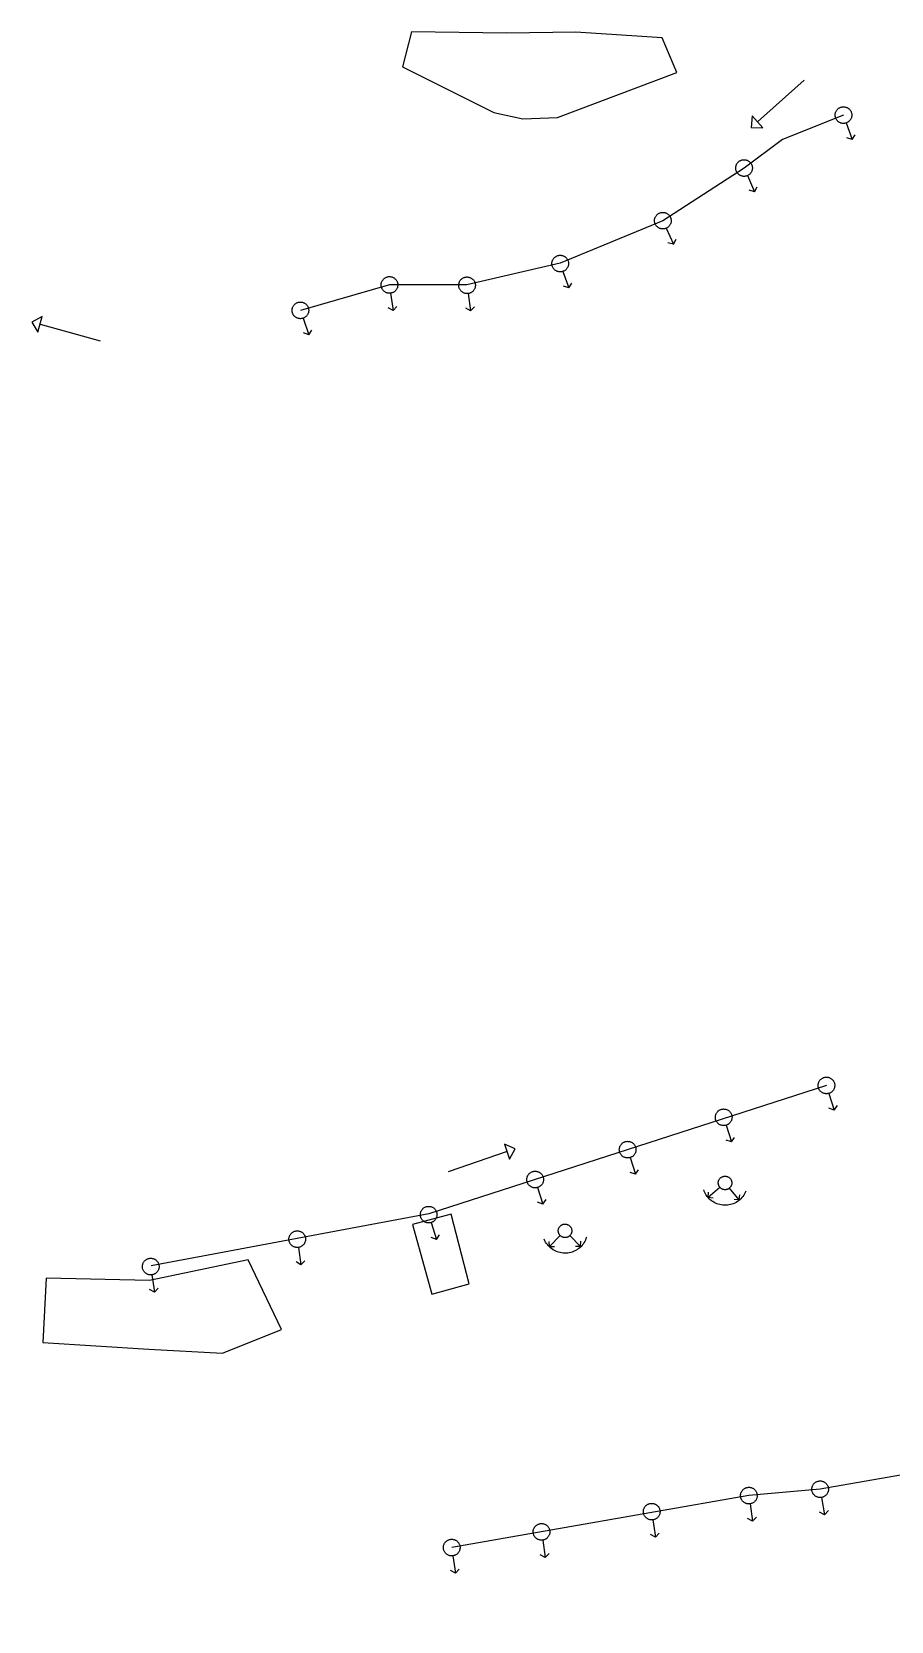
# Model space of a CAD drawing. Header units: inches. Extents: x 21905 to 29562, y 37649 to 43473.
# Drawn here: x 27203 to 27524, y 42020 to 42615 of the extents above; entities that cross this region are included whole.
import ezdxf

# ---------------------------------------------------------------- set-up
doc = ezdxf.new("R2010")
doc.units = ezdxf.units.IN
doc.header["$MEASUREMENT"] = 0

msp = doc.modelspace()

# ---------------------------------------------------------------- linework, layer by layer
for points in [[(27341.4, 42602.33), (27375.57, 42585.2), (27386.35, 42582.8), (27399.35, 42583.27), (27443.96, 42600.19), (27438.48, 42613.13), (27406.2, 42615.29), (27380.23, 42614.87), (27344.78, 42615.39), (27341.4, 42602.33)], [(27341.4, 42602.33), (27375.57, 42585.2), (27386.35, 42582.8), (27399.35, 42583.27), (27443.96, 42600.19), (27438.48, 42613.13), (27406.2, 42615.29), (27380.23, 42614.87), (27344.78, 42615.39), (27341.4, 42602.33)], [(27474.25, 42581.71), (27491.7, 42597.24)], [(27506.37, 42584.18), (27483.58, 42575.01), (27469.17, 42564.37), (27438.78, 42544.66), (27400.32, 42528.74), (27365.5, 42520.61), (27336.51, 42520.59), (27303.17, 42511.07)], [(27476.24, 42579.48), (27472.26, 42583.95), (27471.88, 42579.6), (27476.24, 42579.48)], [(27509.46, 42583.78), (27509.42, 42583.57), (27509.37, 42583.36), (27509.31, 42583.15), (27509.23, 42582.95), (27509.13, 42582.75), (27509.03, 42582.56), (27508.91, 42582.38), (27508.78, 42582.21), (27508.63, 42582.04), (27508.48, 42581.89), (27508.31, 42581.75), (27508.14, 42581.62), (27507.95, 42581.5), (27507.76, 42581.4), (27507.56, 42581.31), (27507.36, 42581.23), (27507.15, 42581.17), (27506.94, 42581.12), (27506.73, 42581.09), (27506.51, 42581.07), (27506.29, 42581.07), (27506.07, 42581.08), (27505.86, 42581.11), (27505.64, 42581.15), (27505.44, 42581.21), (27505.23, 42581.28), (27505.03, 42581.37), (27504.84, 42581.47), (27504.65, 42581.58), (27504.47, 42581.71), (27504.31, 42581.85), (27504.15, 42582), (27504, 42582.16), (27503.87, 42582.33), (27503.74, 42582.5), (27503.63, 42582.69), (27503.53, 42582.89), (27503.45, 42583.09), (27503.38, 42583.29), (27503.33, 42583.5), (27503.29, 42583.72), (27503.26, 42583.93), (27503.25, 42584.15), (27503.26, 42584.37), (27503.28, 42584.59), (27503.31, 42584.8), (27503.36, 42585.01), (27503.43, 42585.22), (27503.51, 42585.42), (27503.6, 42585.62), (27503.71, 42585.81), (27503.83, 42585.99), (27503.96, 42586.16), (27504.1, 42586.33), (27504.26, 42586.48), (27504.42, 42586.62), (27504.6, 42586.75), (27504.78, 42586.87), (27504.97, 42586.97), (27505.17, 42587.06), (27505.37, 42587.14), (27505.58, 42587.2), (27505.79, 42587.25), (27506.01, 42587.28), (27506.23, 42587.3), (27506.44, 42587.3), (27506.66, 42587.29), (27506.88, 42587.26), (27507.09, 42587.22), (27507.3, 42587.16), (27507.5, 42587.09), (27507.7, 42587), (27507.9, 42586.9), (27508.08, 42586.79), (27508.26, 42586.66), (27508.43, 42586.52), (27508.59, 42586.37), (27508.73, 42586.21), (27508.87, 42586.04), (27508.99, 42585.86), (27509.1, 42585.68), (27509.2, 42585.48), (27509.28, 42585.28), (27509.35, 42585.08), (27509.41, 42584.86), (27509.45, 42584.65), (27509.47, 42584.43), (27509.48, 42584.22), (27509.48, 42584), (27509.46, 42583.78)], [(27507.42, 42581.25), (27509.64, 42575.07)], [(27509.64, 42575.07), (27510.76, 42576.86)], [(27509.64, 42575.07), (27507.64, 42575.73)], [(27472.28, 42564.2), (27472.26, 42563.98), (27472.23, 42563.77), (27472.18, 42563.56), (27472.12, 42563.35), (27472.04, 42563.15), (27471.95, 42562.95), (27471.84, 42562.76), (27471.72, 42562.58), (27471.59, 42562.4), (27471.45, 42562.24), (27471.29, 42562.09), (27471.13, 42561.94), (27470.95, 42561.81), (27470.77, 42561.69), (27470.58, 42561.59), (27470.38, 42561.5), (27470.18, 42561.42), (27469.97, 42561.36), (27469.76, 42561.31), (27469.55, 42561.27), (27469.33, 42561.26), (27469.11, 42561.25), (27468.89, 42561.26), (27468.68, 42561.29), (27468.47, 42561.33), (27468.26, 42561.39), (27468.05, 42561.46), (27467.85, 42561.55), (27467.66, 42561.65), (27467.47, 42561.76), (27467.29, 42561.88), (27467.12, 42562.02), (27466.96, 42562.17), (27466.82, 42562.33), (27466.68, 42562.5), (27466.55, 42562.68), (27466.44, 42562.86), (27466.34, 42563.06), (27466.26, 42563.26), (27466.19, 42563.46), (27466.13, 42563.67), (27466.09, 42563.89), (27466.07, 42564.1), (27466.06, 42564.32), (27466.06, 42564.54), (27466.08, 42564.75), (27466.11, 42564.97), (27466.16, 42565.18), (27466.23, 42565.39), (27466.31, 42565.59), (27466.4, 42565.79), (27466.5, 42565.98), (27466.62, 42566.16), (27466.75, 42566.33), (27466.9, 42566.5), (27467.05, 42566.65), (27467.21, 42566.79), (27467.39, 42566.92), (27467.57, 42567.04), (27467.76, 42567.15), (27467.96, 42567.24), (27468.16, 42567.32), (27468.37, 42567.38), (27468.58, 42567.43), (27468.8, 42567.46), (27469.01, 42567.48), (27469.23, 42567.48), (27469.45, 42567.47), (27469.66, 42567.45), (27469.88, 42567.4), (27470.09, 42567.35), (27470.29, 42567.28), (27470.49, 42567.19), (27470.69, 42567.09), (27470.87, 42566.98), (27471.05, 42566.85), (27471.22, 42566.72), (27471.38, 42566.57), (27471.53, 42566.41), (27471.66, 42566.24), (27471.79, 42566.06), (27471.9, 42565.87), (27472, 42565.68), (27472.08, 42565.48), (27472.15, 42565.27), (27472.21, 42565.06), (27472.25, 42564.85), (27472.28, 42564.63), (27472.29, 42564.42), (27472.28, 42564.2)], [(27470.44, 42561.52), (27473.12, 42555.52)], [(27473.12, 42555.52), (27471.08, 42556.03)], [(27473.12, 42555.52), (27474.1, 42557.39)], [(27441.89, 42544.49), (27441.87, 42544.27), (27441.84, 42544.06), (27441.79, 42543.84), (27441.72, 42543.64), (27441.64, 42543.43), (27441.55, 42543.24), (27441.45, 42543.05), (27441.33, 42542.86), (27441.2, 42542.69), (27441.05, 42542.53), (27440.9, 42542.37), (27440.73, 42542.23), (27440.56, 42542.1), (27440.38, 42541.98), (27440.19, 42541.88), (27439.99, 42541.79), (27439.79, 42541.71), (27439.58, 42541.64), (27439.37, 42541.6), (27439.15, 42541.56), (27438.94, 42541.54), (27438.72, 42541.54), (27438.5, 42541.55), (27438.28, 42541.58), (27438.07, 42541.62), (27437.86, 42541.68), (27437.66, 42541.75), (27437.46, 42541.83), (27437.26, 42541.93), (27437.08, 42542.05), (27436.9, 42542.17), (27436.73, 42542.31), (27436.57, 42542.46), (27436.42, 42542.62), (27436.29, 42542.79), (27436.16, 42542.96), (27436.05, 42543.15), (27435.95, 42543.34), (27435.87, 42543.54), (27435.8, 42543.75), (27435.74, 42543.96), (27435.7, 42544.17), (27435.67, 42544.39), (27435.66, 42544.61), (27435.67, 42544.82), (27435.69, 42545.04), (27435.72, 42545.26), (27435.77, 42545.47), (27435.83, 42545.68), (27435.91, 42545.88), (27436, 42546.08), (27436.11, 42546.27), (27436.23, 42546.45), (27436.36, 42546.62), (27436.5, 42546.79), (27436.66, 42546.94), (27436.82, 42547.08), (27436.99, 42547.21), (27437.18, 42547.33), (27437.37, 42547.44), (27437.57, 42547.53), (27437.77, 42547.6), (27437.98, 42547.67), (27438.19, 42547.72), (27438.4, 42547.75), (27438.62, 42547.77), (27438.84, 42547.77), (27439.06, 42547.76), (27439.27, 42547.73), (27439.48, 42547.69), (27439.69, 42547.63), (27439.9, 42547.56), (27440.1, 42547.48), (27440.29, 42547.38), (27440.48, 42547.27), (27440.66, 42547.14), (27440.83, 42547), (27440.99, 42546.86), (27441.13, 42546.7), (27441.27, 42546.53), (27441.39, 42546.35), (27441.51, 42546.16), (27441.6, 42545.97), (27441.69, 42545.77), (27441.76, 42545.56), (27441.82, 42545.35), (27441.86, 42545.14), (27441.88, 42544.92), (27441.89, 42544.7), (27441.89, 42544.49)], [(27440.04, 42541.81), (27442.73, 42535.81)], [(27442.73, 42535.81), (27440.68, 42536.32)], [(27442.73, 42535.81), (27443.71, 42537.68)], [(27403.47, 42528.17), (27403.43, 42527.95), (27403.38, 42527.74), (27403.31, 42527.54), (27403.23, 42527.33), (27403.13, 42527.14), (27403.02, 42526.95), (27402.9, 42526.77), (27402.77, 42526.6), (27402.62, 42526.43), (27402.47, 42526.28), (27402.3, 42526.14), (27402.13, 42526.02), (27401.94, 42525.9), (27401.75, 42525.8), (27401.55, 42525.71), (27401.35, 42525.63), (27401.14, 42525.57), (27400.92, 42525.53), (27400.71, 42525.5), (27400.49, 42525.48), (27400.27, 42525.48), (27400.06, 42525.5), (27399.84, 42525.53), (27399.63, 42525.57), (27399.42, 42525.63), (27399.22, 42525.7), (27399.02, 42525.79), (27398.82, 42525.89), (27398.64, 42526.01), (27398.46, 42526.14), (27398.3, 42526.28), (27398.14, 42526.43), (27397.99, 42526.59), (27397.86, 42526.76), (27397.74, 42526.94), (27397.63, 42527.13), (27397.53, 42527.32), (27397.45, 42527.53), (27397.38, 42527.73), (27397.33, 42527.94), (27397.29, 42528.16), (27397.27, 42528.37), (27397.26, 42528.59), (27397.27, 42528.81), (27397.29, 42529.02), (27397.33, 42529.24), (27397.38, 42529.45), (27397.45, 42529.66), (27397.53, 42529.86), (27397.62, 42530.05), (27397.73, 42530.24), (27397.85, 42530.42), (27397.99, 42530.6), (27398.13, 42530.76), (27398.29, 42530.91), (27398.46, 42531.05), (27398.63, 42531.18), (27398.82, 42531.29), (27399.01, 42531.39), (27399.21, 42531.48), (27399.41, 42531.56), (27399.62, 42531.62), (27399.83, 42531.66), (27400.05, 42531.69), (27400.26, 42531.71), (27400.48, 42531.71), (27400.7, 42531.7), (27400.91, 42531.67), (27401.13, 42531.62), (27401.34, 42531.56), (27401.54, 42531.49), (27401.74, 42531.4), (27401.93, 42531.3), (27402.12, 42531.18), (27402.29, 42531.06), (27402.46, 42530.92), (27402.62, 42530.76), (27402.76, 42530.6), (27402.9, 42530.43), (27403.02, 42530.25), (27403.13, 42530.06), (27403.22, 42529.87), (27403.31, 42529.67), (27403.37, 42529.46), (27403.43, 42529.25), (27403.46, 42529.03), (27403.49, 42528.82), (27403.49, 42528.6), (27403.49, 42528.38), (27403.47, 42528.17)], [(27339.45, 42519.57), (27339.37, 42519.36), (27339.28, 42519.17), (27339.17, 42518.98), (27339.05, 42518.8), (27338.92, 42518.62), (27338.78, 42518.46), (27338.62, 42518.31), (27338.46, 42518.16), (27338.28, 42518.03), (27338.1, 42517.91), (27337.91, 42517.81), (27337.71, 42517.72), (27337.51, 42517.64), (27337.3, 42517.58), (27337.09, 42517.53), (27336.87, 42517.5), (27336.66, 42517.48), (27336.44, 42517.48), (27336.22, 42517.49), (27336.01, 42517.52), (27335.79, 42517.56), (27335.58, 42517.62), (27335.38, 42517.69), (27335.18, 42517.77), (27334.98, 42517.87), (27334.8, 42517.98), (27334.62, 42518.11), (27334.45, 42518.25), (27334.29, 42518.4), (27334.15, 42518.56), (27334.01, 42518.73), (27333.89, 42518.9), (27333.77, 42519.09), (27333.68, 42519.29), (27333.59, 42519.49), (27333.52, 42519.69), (27333.47, 42519.9), (27333.43, 42520.12), (27333.4, 42520.33), (27333.39, 42520.55), (27333.39, 42520.77), (27333.41, 42520.98), (27333.45, 42521.2), (27333.5, 42521.41), (27333.56, 42521.62), (27333.64, 42521.82), (27333.73, 42522.02), (27333.84, 42522.21), (27333.96, 42522.39), (27334.09, 42522.56), (27334.23, 42522.73), (27334.39, 42522.88), (27334.55, 42523.02), (27334.73, 42523.15), (27334.91, 42523.27), (27335.1, 42523.37), (27335.3, 42523.47), (27335.5, 42523.54), (27335.71, 42523.61), (27335.92, 42523.65), (27336.14, 42523.69), (27336.35, 42523.71), (27336.57, 42523.71), (27336.79, 42523.7), (27337, 42523.67), (27337.22, 42523.63), (27337.43, 42523.57), (27337.63, 42523.5), (27337.83, 42523.41), (27338.03, 42523.31), (27338.21, 42523.2), (27338.39, 42523.07), (27338.56, 42522.94), (27338.72, 42522.79), (27338.87, 42522.63), (27339, 42522.46), (27339.13, 42522.28), (27339.24, 42522.09), (27339.33, 42521.9), (27339.42, 42521.7), (27339.49, 42521.49), (27339.54, 42521.28), (27339.59, 42521.07), (27339.61, 42520.85), (27339.62, 42520.64), (27339.62, 42520.42), (27339.6, 42520.2), (27339.56, 42519.99), (27339.51, 42519.77), (27339.45, 42519.57)], [(27368.47, 42519.43), (27368.39, 42519.23), (27368.3, 42519.03), (27368.19, 42518.84), (27368.07, 42518.66), (27367.94, 42518.49), (27367.8, 42518.32), (27367.64, 42518.17), (27367.48, 42518.03), (27367.31, 42517.9), (27367.12, 42517.78), (27366.93, 42517.67), (27366.74, 42517.58), (27366.53, 42517.51), (27366.32, 42517.44), (27366.11, 42517.39), (27365.9, 42517.36), (27365.68, 42517.34), (27365.46, 42517.34), (27365.25, 42517.35), (27365.03, 42517.38), (27364.82, 42517.42), (27364.61, 42517.48), (27364.4, 42517.55), (27364.2, 42517.64), (27364.01, 42517.73), (27363.82, 42517.85), (27363.64, 42517.97), (27363.47, 42518.11), (27363.32, 42518.26), (27363.17, 42518.42), (27363.03, 42518.59), (27362.91, 42518.77), (27362.8, 42518.95), (27362.7, 42519.15), (27362.61, 42519.35), (27362.54, 42519.55), (27362.49, 42519.76), (27362.45, 42519.98), (27362.42, 42520.19), (27362.41, 42520.41), (27362.42, 42520.63), (27362.44, 42520.85), (27362.47, 42521.06), (27362.52, 42521.27), (27362.58, 42521.48), (27362.66, 42521.68), (27362.76, 42521.88), (27362.86, 42522.07), (27362.98, 42522.25), (27363.11, 42522.43), (27363.26, 42522.59), (27363.41, 42522.74), (27363.57, 42522.88), (27363.75, 42523.01), (27363.93, 42523.13), (27364.12, 42523.24), (27364.32, 42523.33), (27364.52, 42523.41), (27364.73, 42523.47), (27364.94, 42523.52), (27365.16, 42523.55), (27365.37, 42523.57), (27365.59, 42523.57), (27365.81, 42523.56), (27366.03, 42523.53), (27366.24, 42523.49), (27366.45, 42523.43), (27366.65, 42523.36), (27366.85, 42523.28), (27367.05, 42523.18), (27367.23, 42523.06), (27367.41, 42522.94), (27367.58, 42522.8), (27367.74, 42522.65), (27367.89, 42522.49), (27368.02, 42522.32), (27368.15, 42522.14), (27368.26, 42521.96), (27368.36, 42521.76), (27368.44, 42521.56), (27368.51, 42521.36), (27368.57, 42521.15), (27368.61, 42520.93), (27368.63, 42520.72), (27368.64, 42520.5), (27368.64, 42520.28), (27368.62, 42520.07), (27368.58, 42519.85), (27368.53, 42519.64), (27368.47, 42519.43)], [(27401.4, 42525.65), (27403.57, 42519.45)], [(27336.93, 42517.5), (27337.85, 42511)], [(27365.95, 42517.37), (27366.87, 42510.86)], [(27403.57, 42519.45), (27401.58, 42520.13)], [(27403.57, 42519.45), (27404.71, 42521.23)], [(27306.26, 42510.62), (27306.22, 42510.41), (27306.16, 42510.2), (27306.1, 42509.99), (27306.01, 42509.79), (27305.92, 42509.59), (27305.81, 42509.4), (27305.68, 42509.23), (27305.55, 42509.05), (27305.4, 42508.89), (27305.25, 42508.74), (27305.08, 42508.6), (27304.9, 42508.48), (27304.72, 42508.36), (27304.52, 42508.26), (27304.32, 42508.18), (27304.12, 42508.1), (27303.91, 42508.04), (27303.7, 42508), (27303.48, 42507.97), (27303.26, 42507.96), (27303.05, 42507.96), (27302.83, 42507.97), (27302.61, 42508.01), (27302.4, 42508.05), (27302.19, 42508.11), (27301.99, 42508.19), (27301.79, 42508.28), (27301.6, 42508.38), (27301.42, 42508.5), (27301.24, 42508.63), (27301.07, 42508.77), (27300.92, 42508.92), (27300.77, 42509.08), (27300.64, 42509.25), (27300.52, 42509.44), (27300.41, 42509.62), (27300.32, 42509.82), (27300.24, 42510.02), (27300.17, 42510.23), (27300.12, 42510.44), (27300.08, 42510.66), (27300.06, 42510.87), (27300.06, 42511.09), (27300.07, 42511.31), (27300.09, 42511.52), (27300.13, 42511.74), (27300.18, 42511.95), (27300.25, 42512.15), (27300.33, 42512.36), (27300.43, 42512.55), (27300.54, 42512.74), (27300.66, 42512.92), (27300.8, 42513.09), (27300.94, 42513.25), (27301.1, 42513.4), (27301.27, 42513.54), (27301.45, 42513.67), (27301.63, 42513.78), (27301.82, 42513.88), (27302.02, 42513.97), (27302.23, 42514.04), (27302.44, 42514.1), (27302.65, 42514.14), (27302.87, 42514.17), (27303.08, 42514.19), (27303.3, 42514.19), (27303.52, 42514.17), (27303.73, 42514.14), (27303.94, 42514.09), (27304.15, 42514.03), (27304.36, 42513.95), (27304.56, 42513.86), (27304.75, 42513.76), (27304.93, 42513.65), (27305.11, 42513.52), (27305.27, 42513.38), (27305.43, 42513.22), (27305.57, 42513.06), (27305.71, 42512.89), (27305.83, 42512.71), (27305.93, 42512.52), (27306.03, 42512.32), (27306.11, 42512.12), (27306.17, 42511.91), (27306.23, 42511.7), (27306.26, 42511.49), (27306.28, 42511.27), (27306.29, 42511.05), (27306.28, 42510.84), (27306.26, 42510.62)], [(27337.85, 42511), (27336.02, 42512.06)], [(27337.85, 42511), (27339.31, 42512.52)], [(27366.87, 42510.86), (27365.05, 42511.92)], [(27366.87, 42510.86), (27368.33, 42512.38)], [(27204.96, 42502.95), (27206.52, 42508.73), (27202.68, 42506.67), (27204.96, 42502.95)], [(27205.74, 42505.84), (27228.28, 42499.72)], [(27304.17, 42508.12), (27306.3, 42501.9)], [(27306.3, 42501.9), (27304.31, 42502.6)], [(27306.3, 42501.9), (27307.45, 42503.67)], [(27500, 42220.82), (27351.22, 42172.72), (27247.28, 42153.26)], [(27503.07, 42220.3), (27503.03, 42220.08), (27502.97, 42219.87), (27502.89, 42219.67), (27502.81, 42219.47), (27502.71, 42219.28), (27502.59, 42219.09), (27502.46, 42218.92), (27502.33, 42218.75), (27502.18, 42218.59), (27502.01, 42218.45), (27501.84, 42218.31), (27501.66, 42218.19), (27501.48, 42218.08), (27501.28, 42217.98), (27501.08, 42217.9), (27500.87, 42217.83), (27500.66, 42217.78), (27500.45, 42217.74), (27500.23, 42217.72), (27500.01, 42217.71), (27499.8, 42217.71), (27499.58, 42217.74), (27499.37, 42217.77), (27499.15, 42217.82), (27498.95, 42217.89), (27498.75, 42217.97), (27498.55, 42218.07), (27498.36, 42218.17), (27498.18, 42218.29), (27498.01, 42218.43), (27497.85, 42218.57), (27497.69, 42218.73), (27497.55, 42218.89), (27497.42, 42219.07), (27497.31, 42219.25), (27497.21, 42219.45), (27497.12, 42219.64), (27497.04, 42219.85), (27496.98, 42220.06), (27496.93, 42220.27), (27496.9, 42220.48), (27496.89, 42220.7), (27496.88, 42220.92), (27496.9, 42221.14), (27496.93, 42221.35), (27496.97, 42221.56), (27497.03, 42221.77), (27497.11, 42221.98), (27497.19, 42222.18), (27497.29, 42222.37), (27497.41, 42222.56), (27497.54, 42222.73), (27497.67, 42222.9), (27497.82, 42223.06), (27497.99, 42223.2), (27498.16, 42223.34), (27498.34, 42223.46), (27498.52, 42223.57), (27498.72, 42223.67), (27498.92, 42223.75), (27499.13, 42223.82), (27499.34, 42223.87), (27499.55, 42223.91), (27499.77, 42223.93), (27499.99, 42223.94), (27500.2, 42223.93), (27500.42, 42223.91), (27500.63, 42223.88), (27500.85, 42223.82), (27501.05, 42223.76), (27501.25, 42223.68), (27501.45, 42223.58), (27501.64, 42223.47), (27501.82, 42223.35), (27501.99, 42223.22), (27502.15, 42223.08), (27502.31, 42222.92), (27502.45, 42222.75), (27502.58, 42222.58), (27502.69, 42222.39), (27502.79, 42222.2), (27502.88, 42222), (27502.96, 42221.8), (27503.02, 42221.59), (27503.07, 42221.38), (27503.1, 42221.16), (27503.11, 42220.95), (27503.12, 42220.73), (27503.1, 42220.51), (27503.07, 42220.3)], [(27500.93, 42217.85), (27502.9, 42211.58)], [(27502.9, 42211.58), (27504.09, 42213.32)], [(27464.62, 42208.36), (27464.58, 42208.14), (27464.52, 42207.93), (27464.44, 42207.73), (27464.36, 42207.53), (27464.26, 42207.34), (27464.14, 42207.15), (27464.01, 42206.97), (27463.88, 42206.81), (27463.72, 42206.65), (27463.56, 42206.5), (27463.39, 42206.37), (27463.21, 42206.25), (27463.03, 42206.14), (27462.83, 42206.04), (27462.63, 42205.96), (27462.42, 42205.89), (27462.21, 42205.84), (27462, 42205.8), (27461.78, 42205.77), (27461.56, 42205.77), (27461.35, 42205.77), (27461.13, 42205.79), (27460.92, 42205.83), (27460.7, 42205.88), (27460.5, 42205.95), (27460.29, 42206.03), (27460.1, 42206.12), (27459.91, 42206.23), (27459.73, 42206.35), (27459.56, 42206.49), (27459.39, 42206.63), (27459.24, 42206.79), (27459.1, 42206.95), (27458.97, 42207.13), (27458.86, 42207.31), (27458.75, 42207.5), (27458.67, 42207.7), (27458.59, 42207.91), (27458.53, 42208.11), (27458.48, 42208.33), (27458.45, 42208.54), (27458.44, 42208.76), (27458.43, 42208.98), (27458.45, 42209.19), (27458.48, 42209.41), (27458.52, 42209.62), (27458.58, 42209.83), (27458.65, 42210.04), (27458.74, 42210.24), (27458.84, 42210.43), (27458.96, 42210.61), (27459.08, 42210.79), (27459.22, 42210.96), (27459.37, 42211.11), (27459.54, 42211.26), (27459.71, 42211.4), (27459.89, 42211.52), (27460.07, 42211.63), (27460.27, 42211.72), (27460.47, 42211.81), (27460.68, 42211.87), (27460.89, 42211.93), (27461.1, 42211.97), (27461.32, 42211.99), (27461.54, 42212), (27461.75, 42211.99), (27461.97, 42211.97), (27462.18, 42211.93), (27462.39, 42211.88), (27462.6, 42211.82), (27462.8, 42211.74), (27463, 42211.64), (27463.19, 42211.53), (27463.37, 42211.41), (27463.54, 42211.28), (27463.7, 42211.13), (27463.86, 42210.98), (27464, 42210.81), (27464.13, 42210.64), (27464.24, 42210.45), (27464.34, 42210.26), (27464.43, 42210.06), (27464.51, 42209.86), (27464.57, 42209.65), (27464.62, 42209.44), (27464.65, 42209.22), (27464.66, 42209.01), (27464.66, 42208.79), (27464.65, 42208.57), (27464.62, 42208.36)], [(27502.9, 42211.58), (27500.93, 42212.33)], [(27462.48, 42205.91), (27464.45, 42199.64)], [(27464.45, 42199.64), (27465.64, 42201.38)], [(27380.49, 42196.05), (27358.4, 42188.44)], [(27379.51, 42198.88), (27381.46, 42193.22), (27383.49, 42197.09), (27379.51, 42198.88)], [(27428.68, 42196.24), (27428.64, 42196.03), (27428.58, 42195.82), (27428.51, 42195.62), (27428.42, 42195.42), (27428.32, 42195.22), (27428.2, 42195.04), (27428.08, 42194.86), (27427.94, 42194.7), (27427.79, 42194.54), (27427.63, 42194.39), (27427.46, 42194.26), (27427.28, 42194.13), (27427.09, 42194.03), (27426.89, 42193.93), (27426.69, 42193.85), (27426.48, 42193.78), (27426.27, 42193.72), (27426.06, 42193.69), (27425.84, 42193.66), (27425.63, 42193.65), (27425.41, 42193.66), (27425.19, 42193.68), (27424.98, 42193.72), (27424.77, 42193.77), (27424.56, 42193.84), (27424.36, 42193.92), (27424.16, 42194.01), (27423.97, 42194.12), (27423.79, 42194.24), (27423.62, 42194.37), (27423.46, 42194.52), (27423.31, 42194.67), (27423.16, 42194.84), (27423.04, 42195.02), (27422.92, 42195.2), (27422.82, 42195.39), (27422.73, 42195.59), (27422.65, 42195.79), (27422.59, 42196), (27422.55, 42196.21), (27422.51, 42196.43), (27422.5, 42196.65), (27422.5, 42196.86), (27422.51, 42197.08), (27422.54, 42197.3), (27422.58, 42197.51), (27422.64, 42197.72), (27422.72, 42197.92), (27422.8, 42198.12), (27422.91, 42198.32), (27423.02, 42198.5), (27423.15, 42198.68), (27423.29, 42198.84), (27423.44, 42199), (27423.6, 42199.15), (27423.77, 42199.28), (27423.95, 42199.41), (27424.14, 42199.52), (27424.33, 42199.61), (27424.53, 42199.69), (27424.74, 42199.76), (27424.95, 42199.82), (27425.16, 42199.85), (27425.38, 42199.88), (27425.6, 42199.89), (27425.82, 42199.88), (27426.03, 42199.86), (27426.25, 42199.82), (27426.46, 42199.77), (27426.66, 42199.7), (27426.87, 42199.62), (27427.06, 42199.53), (27427.25, 42199.42), (27427.43, 42199.3), (27427.6, 42199.17), (27427.77, 42199.02), (27427.92, 42198.87), (27428.06, 42198.7), (27428.19, 42198.52), (27428.3, 42198.34), (27428.41, 42198.15), (27428.5, 42197.95), (27428.57, 42197.75), (27428.63, 42197.54), (27428.68, 42197.33), (27428.71, 42197.11), (27428.73, 42196.89), (27428.73, 42196.68), (27428.71, 42196.46), (27428.68, 42196.24)], [(27464.45, 42199.64), (27462.48, 42200.38)], [(27426.54, 42193.79), (27428.51, 42187.53)], [(27428.51, 42187.53), (27429.7, 42189.27)], [(27394.08, 42185.05), (27394.04, 42184.84), (27393.98, 42184.63), (27393.9, 42184.43), (27393.82, 42184.23), (27393.72, 42184.03), (27393.6, 42183.85), (27393.47, 42183.67), (27393.33, 42183.51), (27393.18, 42183.35), (27393.02, 42183.2), (27392.85, 42183.07), (27392.67, 42182.95), (27392.48, 42182.84), (27392.29, 42182.74), (27392.09, 42182.66), (27391.88, 42182.59), (27391.67, 42182.54), (27391.46, 42182.5), (27391.24, 42182.47), (27391.02, 42182.46), (27390.81, 42182.47), (27390.59, 42182.49), (27390.37, 42182.53), (27390.16, 42182.58), (27389.96, 42182.65), (27389.75, 42182.73), (27389.56, 42182.82), (27389.37, 42182.93), (27389.19, 42183.05), (27389.02, 42183.18), (27388.85, 42183.33), (27388.7, 42183.48), (27388.56, 42183.65), (27388.43, 42183.83), (27388.32, 42184.01), (27388.21, 42184.2), (27388.12, 42184.4), (27388.05, 42184.6), (27387.99, 42184.81), (27387.94, 42185.03), (27387.91, 42185.24), (27387.89, 42185.46), (27387.89, 42185.68), (27387.91, 42185.89), (27387.94, 42186.11), (27387.98, 42186.32), (27388.04, 42186.53), (27388.11, 42186.74), (27388.2, 42186.93), (27388.3, 42187.13), (27388.42, 42187.31), (27388.54, 42187.49), (27388.68, 42187.66), (27388.83, 42187.81), (27388.99, 42187.96), (27389.17, 42188.09), (27389.35, 42188.22), (27389.53, 42188.33), (27389.73, 42188.42), (27389.93, 42188.5), (27390.14, 42188.57), (27390.35, 42188.63), (27390.56, 42188.67), (27390.78, 42188.69), (27390.99, 42188.7), (27391.21, 42188.69), (27391.43, 42188.67), (27391.64, 42188.63), (27391.85, 42188.58), (27392.06, 42188.51), (27392.26, 42188.43), (27392.46, 42188.34), (27392.65, 42188.23), (27392.83, 42188.11), (27393, 42187.98), (27393.16, 42187.83), (27393.32, 42187.68), (27393.46, 42187.51), (27393.58, 42187.34), (27393.7, 42187.15), (27393.8, 42186.96), (27393.89, 42186.76), (27393.97, 42186.56), (27394.03, 42186.35), (27394.08, 42186.14), (27394.11, 42185.92), (27394.12, 42185.7), (27394.12, 42185.49), (27394.11, 42185.27), (27394.08, 42185.05)], [(27428.51, 42187.53), (27426.54, 42188.27)], [(27463.99, 42185.94), (27464.1, 42185.81), (27464.2, 42185.66), (27464.29, 42185.51), (27464.36, 42185.35), (27464.43, 42185.18), (27464.49, 42185.02), (27464.53, 42184.84), (27464.56, 42184.67), (27464.58, 42184.49), (27464.59, 42184.32), (27464.58, 42184.14), (27464.57, 42183.96), (27464.54, 42183.79), (27464.5, 42183.62), (27464.44, 42183.45), (27464.38, 42183.29), (27464.3, 42183.13), (27464.21, 42182.97), (27464.11, 42182.82), (27464.01, 42182.68), (27463.89, 42182.55), (27463.76, 42182.43), (27463.63, 42182.31), (27463.48, 42182.21), (27463.33, 42182.11), (27463.18, 42182.03), (27463.02, 42181.96), (27462.85, 42181.9), (27462.68, 42181.85), (27462.51, 42181.81), (27462.33, 42181.78), (27462.16, 42181.77), (27461.98, 42181.77), (27461.8, 42181.78), (27461.63, 42181.8), (27461.46, 42181.84), (27461.29, 42181.89), (27461.12, 42181.95), (27460.96, 42182.02), (27460.8, 42182.1), (27460.65, 42182.19), (27460.51, 42182.3), (27460.37, 42182.41), (27460.24, 42182.53), (27460.12, 42182.66), (27460.01, 42182.8), (27459.91, 42182.95), (27459.82, 42183.1), (27459.74, 42183.26), (27459.68, 42183.42), (27459.62, 42183.59), (27459.58, 42183.76), (27459.55, 42183.94), (27459.53, 42184.11), (27459.52, 42184.29), (27459.52, 42184.46), (27459.54, 42184.64), (27459.57, 42184.82), (27459.61, 42184.99), (27459.67, 42185.16), (27459.73, 42185.32), (27459.81, 42185.48), (27459.9, 42185.63), (27459.99, 42185.78), (27460.1, 42185.92), (27460.22, 42186.05), (27460.35, 42186.18), (27460.48, 42186.29), (27460.62, 42186.4), (27460.77, 42186.49), (27460.93, 42186.58), (27461.09, 42186.65), (27461.26, 42186.71), (27461.43, 42186.76), (27461.6, 42186.8), (27461.77, 42186.82), (27461.95, 42186.84), (27462.13, 42186.84), (27462.3, 42186.83), (27462.48, 42186.8), (27462.65, 42186.77), (27462.82, 42186.72), (27462.99, 42186.66), (27463.15, 42186.59), (27463.31, 42186.51), (27463.46, 42186.41), (27463.6, 42186.31), (27463.74, 42186.2), (27463.87, 42186.07), (27463.99, 42185.94)], [(27391.94, 42182.61), (27393.91, 42176.34)], [(27393.91, 42176.34), (27391.94, 42177.08)], [(27393.91, 42176.34), (27395.1, 42178.08)], [(27469.86, 42181.26), (27469.63, 42180.74), (27469.37, 42180.23), (27469.07, 42179.73), (27468.74, 42179.27), (27468.38, 42178.82), (27467.99, 42178.4), (27467.58, 42178.01), (27467.13, 42177.64), (27466.67, 42177.31), (27466.18, 42177.01), (27465.67, 42176.75), (27465.14, 42176.52), (27464.6, 42176.33), (27464.05, 42176.17), (27463.49, 42176.05), (27462.92, 42175.97), (27462.35, 42175.93), (27461.78, 42175.93), (27461.21, 42175.97), (27460.64, 42176.05), (27460.08, 42176.17), (27459.53, 42176.32), (27458.99, 42176.51), (27458.46, 42176.74), (27457.95, 42177), (27457.46, 42177.3), (27456.99, 42177.63), (27456.55, 42177.99), (27456.13, 42178.38), (27455.74, 42178.8), (27455.38, 42179.25), (27455.05, 42179.72), (27454.75, 42180.21), (27454.49, 42180.71), (27454.26, 42181.24), (27454.07, 42181.78)], [(27455.77, 42178.97), (27460.12, 42182.66)], [(27455.77, 42178.97), (27455.85, 42180.87)], [(27455.77, 42178.97), (27457.66, 42178.74)], [(27467.39, 42178.02), (27463.7, 42182.37)], [(27467.39, 42178.02), (27465.49, 42178.1)], [(27467.39, 42178.02), (27467.62, 42179.91)], [(27352.33, 42142.67), (27366.35, 42146.47), (27359.53, 42172.6), (27345.1, 42168.7), (27352.33, 42142.67)], [(27352.33, 42142.67), (27366.35, 42146.47), (27359.53, 42172.6), (27345.1, 42168.7), (27352.33, 42142.67)], [(27354.24, 42171.9), (27354.2, 42171.69), (27354.14, 42171.48), (27354.06, 42171.27), (27353.98, 42171.07), (27353.87, 42170.88), (27353.76, 42170.7), (27353.63, 42170.52), (27353.49, 42170.35), (27353.34, 42170.2), (27353.18, 42170.05), (27353.01, 42169.91), (27352.83, 42169.79), (27352.64, 42169.68), (27352.45, 42169.59), (27352.25, 42169.5), (27352.04, 42169.44), (27351.83, 42169.38), (27351.62, 42169.34), (27351.4, 42169.32), (27351.18, 42169.31), (27350.97, 42169.32), (27350.75, 42169.34), (27350.53, 42169.38), (27350.32, 42169.43), (27350.12, 42169.49), (27349.91, 42169.57), (27349.72, 42169.67), (27349.53, 42169.78), (27349.35, 42169.9), (27349.18, 42170.03), (27349.01, 42170.18), (27348.86, 42170.33), (27348.72, 42170.5), (27348.59, 42170.67), (27348.48, 42170.86), (27348.37, 42171.05), (27348.28, 42171.25), (27348.21, 42171.45), (27348.15, 42171.66), (27348.1, 42171.87), (27348.07, 42172.09), (27348.05, 42172.3), (27348.05, 42172.52), (27348.07, 42172.74), (27348.1, 42172.95), (27348.14, 42173.17), (27348.2, 42173.38), (27348.27, 42173.58), (27348.36, 42173.78), (27348.46, 42173.97), (27348.58, 42174.16), (27348.7, 42174.33), (27348.84, 42174.5), (27348.99, 42174.66), (27349.15, 42174.81), (27349.33, 42174.94), (27349.5, 42175.06), (27349.69, 42175.17), (27349.89, 42175.27), (27350.09, 42175.35), (27350.3, 42175.42), (27350.51, 42175.47), (27350.72, 42175.51), (27350.94, 42175.54), (27351.15, 42175.54), (27351.37, 42175.54), (27351.59, 42175.52), (27351.8, 42175.48), (27352.01, 42175.43), (27352.22, 42175.36), (27352.42, 42175.28), (27352.62, 42175.19), (27352.81, 42175.08), (27352.99, 42174.96), (27353.16, 42174.82), (27353.32, 42174.68), (27353.48, 42174.52), (27353.62, 42174.36), (27353.74, 42174.18), (27353.86, 42174), (27353.96, 42173.81), (27354.05, 42173.61), (27354.13, 42173.4), (27354.19, 42173.19), (27354.24, 42172.98), (27354.27, 42172.77), (27354.28, 42172.55), (27354.28, 42172.33), (27354.27, 42172.12), (27354.24, 42171.9)], [(27304.93, 42162.23), (27304.85, 42162.03), (27304.76, 42161.83), (27304.66, 42161.64), (27304.54, 42161.46), (27304.41, 42161.28), (27304.26, 42161.12), (27304.11, 42160.96), (27303.95, 42160.82), (27303.77, 42160.69), (27303.59, 42160.57), (27303.4, 42160.47), (27303.2, 42160.37), (27303, 42160.3), (27302.79, 42160.23), (27302.58, 42160.18), (27302.37, 42160.15), (27302.15, 42160.13), (27301.93, 42160.13), (27301.71, 42160.14), (27301.5, 42160.16), (27301.28, 42160.21), (27301.07, 42160.26), (27300.87, 42160.33), (27300.67, 42160.42), (27300.47, 42160.52), (27300.29, 42160.63), (27300.11, 42160.75), (27299.94, 42160.89), (27299.78, 42161.04), (27299.63, 42161.2), (27299.5, 42161.37), (27299.37, 42161.54), (27299.26, 42161.73), (27299.16, 42161.92), (27299.08, 42162.12), (27299, 42162.33), (27298.95, 42162.54), (27298.91, 42162.75), (27298.88, 42162.97), (27298.87, 42163.19), (27298.87, 42163.4), (27298.89, 42163.62), (27298.93, 42163.84), (27298.97, 42164.05), (27299.04, 42164.26), (27299.12, 42164.46), (27299.21, 42164.66), (27299.31, 42164.85), (27299.43, 42165.03), (27299.56, 42165.2), (27299.7, 42165.37), (27299.86, 42165.52), (27300.02, 42165.66), (27300.2, 42165.79), (27300.38, 42165.91), (27300.57, 42166.02), (27300.77, 42166.11), (27300.97, 42166.19), (27301.18, 42166.25), (27301.39, 42166.3), (27301.6, 42166.34), (27301.82, 42166.35), (27302.04, 42166.36), (27302.25, 42166.35), (27302.47, 42166.32), (27302.68, 42166.28), (27302.89, 42166.22), (27303.1, 42166.15), (27303.3, 42166.07), (27303.49, 42165.97), (27303.68, 42165.86), (27303.86, 42165.73), (27304.03, 42165.6), (27304.19, 42165.45), (27304.34, 42165.29), (27304.47, 42165.12), (27304.6, 42164.94), (27304.71, 42164.75), (27304.81, 42164.56), (27304.89, 42164.36), (27304.96, 42164.16), (27305.02, 42163.95), (27305.06, 42163.73), (27305.09, 42163.52), (27305.1, 42163.3), (27305.1, 42163.08), (27305.08, 42162.86), (27305.04, 42162.65), (27305, 42162.44), (27304.93, 42162.23)], [(27352.1, 42169.45), (27354.07, 42163.18)], [(27403.97, 42168.16), (27404.09, 42168.03), (27404.21, 42167.9), (27404.31, 42167.75), (27404.4, 42167.6), (27404.48, 42167.44), (27404.55, 42167.28), (27404.61, 42167.11), (27404.65, 42166.94), (27404.69, 42166.77), (27404.71, 42166.59), (27404.72, 42166.42), (27404.72, 42166.24), (27404.7, 42166.06), (27404.67, 42165.89), (27404.64, 42165.71), (27404.58, 42165.55), (27404.52, 42165.38), (27404.45, 42165.22), (27404.36, 42165.06), (27404.26, 42164.92), (27404.16, 42164.77), (27404.04, 42164.64), (27403.92, 42164.52), (27403.78, 42164.4), (27403.64, 42164.29), (27403.49, 42164.2), (27403.34, 42164.11), (27403.18, 42164.03), (27403.01, 42163.97), (27402.85, 42163.92), (27402.67, 42163.88), (27402.5, 42163.85), (27402.32, 42163.83), (27402.15, 42163.83), (27401.97, 42163.84), (27401.79, 42163.86), (27401.62, 42163.89), (27401.45, 42163.94), (27401.28, 42164), (27401.12, 42164.07), (27400.96, 42164.15), (27400.81, 42164.24), (27400.66, 42164.34), (27400.53, 42164.45), (27400.4, 42164.57), (27400.27, 42164.7), (27400.16, 42164.84), (27400.06, 42164.98), (27399.97, 42165.13), (27399.89, 42165.29), (27399.82, 42165.45), (27399.76, 42165.62), (27399.72, 42165.79), (27399.68, 42165.96), (27399.66, 42166.14), (27399.65, 42166.32), (27399.65, 42166.49), (27399.67, 42166.67), (27399.69, 42166.85), (27399.73, 42167.02), (27399.79, 42167.19), (27399.85, 42167.35), (27399.92, 42167.51), (27400.01, 42167.67), (27400.11, 42167.82), (27400.21, 42167.96), (27400.33, 42168.09), (27400.45, 42168.22), (27400.59, 42168.33), (27400.73, 42168.44), (27400.87, 42168.54), (27401.03, 42168.62), (27401.19, 42168.7), (27401.35, 42168.76), (27401.52, 42168.81), (27401.7, 42168.85), (27401.87, 42168.88), (27402.05, 42168.9), (27402.22, 42168.9), (27402.4, 42168.89), (27402.58, 42168.87), (27402.75, 42168.84), (27402.92, 42168.79), (27403.09, 42168.73), (27403.25, 42168.67), (27403.41, 42168.59), (27403.56, 42168.5), (27403.71, 42168.39), (27403.84, 42168.28), (27403.97, 42168.16)], [(27302.42, 42160.16), (27303.36, 42153.65)], [(27354.07, 42163.18), (27352.1, 42163.93)], [(27354.07, 42163.18), (27355.26, 42164.92)], [(27410.21, 42163.99), (27410.03, 42163.44), (27409.81, 42162.91), (27409.56, 42162.4), (27409.27, 42161.9), (27408.95, 42161.43), (27408.6, 42160.98), (27408.21, 42160.55), (27407.8, 42160.15), (27407.36, 42159.78), (27406.9, 42159.45), (27406.42, 42159.14), (27405.91, 42158.87), (27405.39, 42158.63), (27404.85, 42158.43), (27404.3, 42158.26), (27403.75, 42158.14), (27403.18, 42158.05), (27402.61, 42158), (27402.03, 42157.99), (27401.46, 42158.02), (27400.89, 42158.09), (27400.33, 42158.2), (27399.78, 42158.35), (27399.23, 42158.53), (27398.7, 42158.75), (27398.19, 42159.01), (27397.7, 42159.3), (27397.22, 42159.62), (27396.77, 42159.97), (27396.35, 42160.36), (27395.95, 42160.77), (27395.59, 42161.21), (27395.25, 42161.67), (27394.94, 42162.16), (27394.67, 42162.67), (27394.44, 42163.19)], [(27396.37, 42160.53), (27396.29, 42162.43)], [(27396.37, 42160.53), (27400.4, 42164.57)], [(27396.37, 42160.53), (27398.27, 42160.46)], [(27408.03, 42160.55), (27403.98, 42164.58)], [(27408.03, 42160.55), (27406.12, 42160.47)], [(27408.03, 42160.55), (27408.09, 42162.45)], [(27246.45, 42122.07), (27274.05, 42120.52), (27296.14, 42129.42), (27283.62, 42155.46), (27246.73, 42147.77), (27207.99, 42148.66), (27206.77, 42124.57), (27246.45, 42122.07)], [(27250.13, 42151.97), (27250.05, 42151.77), (27249.96, 42151.57), (27249.85, 42151.38), (27249.73, 42151.2), (27249.6, 42151.02), (27249.46, 42150.86), (27249.31, 42150.71), (27249.14, 42150.56), (27248.97, 42150.43), (27248.79, 42150.31), (27248.6, 42150.21), (27248.4, 42150.12), (27248.2, 42150.04), (27247.99, 42149.97), (27247.78, 42149.93), (27247.56, 42149.89), (27247.34, 42149.87), (27247.13, 42149.87), (27246.91, 42149.88), (27246.69, 42149.91), (27246.48, 42149.95), (27246.27, 42150), (27246.06, 42150.07), (27245.86, 42150.16), (27245.67, 42150.26), (27245.48, 42150.37), (27245.31, 42150.5), (27245.14, 42150.63), (27244.98, 42150.78), (27244.83, 42150.94), (27244.69, 42151.11), (27244.57, 42151.29), (27244.45, 42151.47), (27244.36, 42151.67), (27244.27, 42151.87), (27244.2, 42152.07), (27244.14, 42152.28), (27244.1, 42152.5), (27244.08, 42152.71), (27244.06, 42152.93), (27244.07, 42153.15), (27244.09, 42153.36), (27244.12, 42153.58), (27244.17, 42153.79), (27244.23, 42154), (27244.31, 42154.2), (27244.4, 42154.4), (27244.51, 42154.59), (27244.63, 42154.77), (27244.76, 42154.95), (27244.9, 42155.11), (27245.05, 42155.26), (27245.22, 42155.41), (27245.39, 42155.54), (27245.57, 42155.66), (27245.76, 42155.76), (27245.96, 42155.85), (27246.16, 42155.93), (27246.37, 42156), (27246.58, 42156.04), (27246.8, 42156.08), (27247.02, 42156.1), (27247.23, 42156.1), (27247.45, 42156.09), (27247.67, 42156.06), (27247.88, 42156.02), (27248.09, 42155.97), (27248.3, 42155.9), (27248.5, 42155.81), (27248.69, 42155.71), (27248.88, 42155.6), (27249.05, 42155.47), (27249.22, 42155.34), (27249.38, 42155.19), (27249.53, 42155.03), (27249.67, 42154.86), (27249.79, 42154.68), (27249.91, 42154.5), (27250, 42154.3), (27250.09, 42154.1), (27250.16, 42153.9), (27250.22, 42153.69), (27250.26, 42153.47), (27250.28, 42153.26), (27250.3, 42153.04), (27250.29, 42152.82), (27250.27, 42152.61), (27250.24, 42152.39), (27250.19, 42152.18), (27250.13, 42151.97)], [(27303.36, 42153.65), (27301.54, 42154.71)], [(27303.36, 42153.65), (27304.82, 42155.18)], [(27247.62, 42149.9), (27248.56, 42143.4)], [(27248.56, 42143.4), (27246.73, 42144.45)], [(27248.56, 42143.4), (27250.01, 42144.92)], [(27893.86, 42020.18), (27675.96, 42100.67), (27497.63, 42069.6), (27470.97, 42067.21), (27359.79, 42047.75)], [(27473.91, 42066.2), (27473.84, 42066), (27473.74, 42065.8), (27473.64, 42065.61), (27473.52, 42065.43), (27473.39, 42065.25), (27473.25, 42065.09), (27473.09, 42064.93), (27472.93, 42064.79), (27472.76, 42064.66), (27472.57, 42064.54), (27472.38, 42064.44), (27472.19, 42064.34), (27471.98, 42064.27), (27471.77, 42064.2), (27471.56, 42064.15), (27471.35, 42064.12), (27471.13, 42064.1), (27470.91, 42064.1), (27470.7, 42064.11), (27470.48, 42064.13), (27470.27, 42064.18), (27470.06, 42064.23), (27469.85, 42064.3), (27469.65, 42064.39), (27469.46, 42064.49), (27469.27, 42064.6), (27469.09, 42064.72), (27468.92, 42064.86), (27468.76, 42065.01), (27468.62, 42065.17), (27468.48, 42065.34), (27468.35, 42065.51), (27468.24, 42065.7), (27468.14, 42065.89), (27468.06, 42066.09), (27467.99, 42066.3), (27467.93, 42066.51), (27467.89, 42066.72), (27467.86, 42066.94), (27467.85, 42067.16), (27467.85, 42067.37), (27467.87, 42067.59), (27467.91, 42067.81), (27467.96, 42068.02), (27468.02, 42068.23), (27468.1, 42068.43), (27468.19, 42068.63), (27468.29, 42068.82), (27468.41, 42069), (27468.54, 42069.17), (27468.69, 42069.34), (27468.84, 42069.49), (27469, 42069.63), (27469.18, 42069.77), (27469.36, 42069.88), (27469.55, 42069.99), (27469.75, 42070.08), (27469.95, 42070.16), (27470.16, 42070.22), (27470.37, 42070.27), (27470.59, 42070.31), (27470.8, 42070.33), (27471.02, 42070.33), (27471.24, 42070.32), (27471.45, 42070.29), (27471.67, 42070.25), (27471.88, 42070.19), (27472.08, 42070.12), (27472.28, 42070.04), (27472.48, 42069.94), (27472.66, 42069.83), (27472.84, 42069.7), (27473.01, 42069.57), (27473.17, 42069.42), (27473.32, 42069.26), (27473.46, 42069.09), (27473.58, 42068.91), (27473.69, 42068.73), (27473.79, 42068.53), (27473.88, 42068.33), (27473.95, 42068.13), (27474, 42067.92), (27474.04, 42067.7), (27474.07, 42067.49), (27474.08, 42067.27), (27474.08, 42067.05), (27474.06, 42066.83), (27474.03, 42066.62), (27473.98, 42066.41), (27473.91, 42066.2)], [(27500.61, 42068.68), (27500.54, 42068.47), (27500.45, 42068.27), (27500.35, 42068.08), (27500.24, 42067.89), (27500.12, 42067.72), (27499.98, 42067.55), (27499.83, 42067.39), (27499.67, 42067.24), (27499.5, 42067.1), (27499.32, 42066.98), (27499.14, 42066.87), (27498.94, 42066.77), (27498.74, 42066.69), (27498.53, 42066.62), (27498.32, 42066.56), (27498.11, 42066.52), (27497.89, 42066.49), (27497.68, 42066.48), (27497.46, 42066.49), (27497.24, 42066.51), (27497.03, 42066.54), (27496.82, 42066.59), (27496.61, 42066.66), (27496.41, 42066.74), (27496.21, 42066.83), (27496.02, 42066.93), (27495.84, 42067.05), (27495.66, 42067.18), (27495.5, 42067.33), (27495.35, 42067.48), (27495.2, 42067.65), (27495.07, 42067.82), (27494.96, 42068), (27494.85, 42068.19), (27494.76, 42068.39), (27494.68, 42068.6), (27494.62, 42068.8), (27494.57, 42069.02), (27494.54, 42069.23), (27494.52, 42069.45), (27494.52, 42069.66), (27494.53, 42069.88), (27494.56, 42070.1), (27494.6, 42070.31), (27494.66, 42070.52), (27494.73, 42070.73), (27494.81, 42070.93), (27494.91, 42071.12), (27495.03, 42071.31), (27495.15, 42071.48), (27495.29, 42071.65), (27495.44, 42071.81), (27495.6, 42071.96), (27495.77, 42072.1), (27495.95, 42072.22), (27496.13, 42072.33), (27496.33, 42072.43), (27496.53, 42072.51), (27496.73, 42072.58), (27496.94, 42072.64), (27497.16, 42072.68), (27497.37, 42072.71), (27497.59, 42072.72), (27497.81, 42072.71), (27498.02, 42072.69), (27498.24, 42072.66), (27498.45, 42072.61), (27498.66, 42072.54), (27498.86, 42072.46), (27499.06, 42072.37), (27499.25, 42072.27), (27499.43, 42072.15), (27499.6, 42072.01), (27499.77, 42071.87), (27499.92, 42071.72), (27500.06, 42071.55), (27500.19, 42071.38), (27500.31, 42071.2), (27500.42, 42071), (27500.51, 42070.81), (27500.58, 42070.6), (27500.65, 42070.4), (27500.7, 42070.18), (27500.73, 42069.97), (27500.75, 42069.75), (27500.75, 42069.53), (27500.74, 42069.32), (27500.71, 42069.1), (27500.67, 42068.89), (27500.61, 42068.68)], [(27437.56, 42060.19), (27437.48, 42059.99), (27437.39, 42059.79), (27437.29, 42059.6), (27437.17, 42059.42), (27437.04, 42059.25), (27436.9, 42059.08), (27436.74, 42058.93), (27436.58, 42058.79), (27436.4, 42058.65), (27436.22, 42058.54), (27436.03, 42058.43), (27435.83, 42058.34), (27435.63, 42058.26), (27435.42, 42058.2), (27435.21, 42058.15), (27435, 42058.11), (27434.78, 42058.09), (27434.56, 42058.09), (27434.34, 42058.1), (27434.13, 42058.13), (27433.92, 42058.17), (27433.7, 42058.23), (27433.5, 42058.3), (27433.3, 42058.38), (27433.11, 42058.48), (27432.92, 42058.59), (27432.74, 42058.72), (27432.57, 42058.85), (27432.41, 42059), (27432.26, 42059.16), (27432.13, 42059.33), (27432, 42059.51), (27431.89, 42059.69), (27431.79, 42059.89), (27431.71, 42060.09), (27431.63, 42060.29), (27431.58, 42060.5), (27431.54, 42060.72), (27431.51, 42060.93), (27431.5, 42061.15), (27431.5, 42061.37), (27431.52, 42061.58), (27431.56, 42061.8), (27431.6, 42062.01), (27431.67, 42062.22), (27431.75, 42062.42), (27431.84, 42062.62), (27431.94, 42062.81), (27432.06, 42062.99), (27432.19, 42063.17), (27432.33, 42063.33), (27432.49, 42063.48), (27432.65, 42063.63), (27432.83, 42063.76), (27433.01, 42063.88), (27433.2, 42063.98), (27433.4, 42064.07), (27433.6, 42064.15), (27433.81, 42064.22), (27434.02, 42064.27), (27434.23, 42064.3), (27434.45, 42064.32), (27434.67, 42064.32), (27434.89, 42064.31), (27435.1, 42064.28), (27435.31, 42064.24), (27435.52, 42064.19), (27435.73, 42064.12), (27435.93, 42064.03), (27436.12, 42063.93), (27436.31, 42063.82), (27436.49, 42063.7), (27436.66, 42063.56), (27436.82, 42063.41), (27436.97, 42063.25), (27437.1, 42063.08), (27437.23, 42062.9), (27437.34, 42062.72), (27437.44, 42062.52), (27437.52, 42062.32), (27437.59, 42062.12), (27437.65, 42061.91), (27437.69, 42061.7), (27437.72, 42061.48), (27437.73, 42061.26), (27437.73, 42061.04), (27437.71, 42060.83), (27437.67, 42060.61), (27437.63, 42060.4), (27437.56, 42060.19)], [(27471.4, 42064.13), (27472.35, 42057.62)], [(27498.17, 42066.53), (27499.31, 42060.06)], [(27435.05, 42058.12), (27435.99, 42051.62)], [(27472.35, 42057.62), (27470.52, 42058.68)], [(27472.35, 42057.62), (27473.8, 42059.15)], [(27499.31, 42060.06), (27497.45, 42061.05)], [(27499.31, 42060.06), (27500.71, 42061.63)], [(27396.33, 42052.62), (27396.25, 42052.41), (27396.16, 42052.22), (27396.05, 42052.03), (27395.93, 42051.84), (27395.8, 42051.67), (27395.66, 42051.51), (27395.51, 42051.35), (27395.34, 42051.21), (27395.17, 42051.08), (27394.98, 42050.96), (27394.79, 42050.85), (27394.6, 42050.76), (27394.39, 42050.68), (27394.19, 42050.62), (27393.97, 42050.57), (27393.76, 42050.54), (27393.54, 42050.52), (27393.33, 42050.51), (27393.11, 42050.53), (27392.89, 42050.55), (27392.68, 42050.59), (27392.47, 42050.65), (27392.26, 42050.72), (27392.06, 42050.81), (27391.87, 42050.9), (27391.68, 42051.02), (27391.5, 42051.14), (27391.33, 42051.28), (27391.18, 42051.43), (27391.03, 42051.59), (27390.89, 42051.75), (27390.77, 42051.93), (27390.65, 42052.12), (27390.55, 42052.31), (27390.47, 42052.51), (27390.4, 42052.72), (27390.34, 42052.93), (27390.3, 42053.14), (27390.27, 42053.36), (27390.26, 42053.58), (27390.27, 42053.79), (27390.29, 42054.01), (27390.32, 42054.22), (27390.37, 42054.44), (27390.43, 42054.64), (27390.51, 42054.85), (27390.6, 42055.04), (27390.71, 42055.23), (27390.82, 42055.42), (27390.96, 42055.59), (27391.1, 42055.76), (27391.25, 42055.91), (27391.42, 42056.05), (27391.59, 42056.18), (27391.77, 42056.3), (27391.96, 42056.41), (27392.16, 42056.5), (27392.36, 42056.58), (27392.57, 42056.64), (27392.78, 42056.69), (27393, 42056.72), (27393.21, 42056.74), (27393.43, 42056.75), (27393.65, 42056.74), (27393.86, 42056.71), (27394.08, 42056.67), (27394.29, 42056.61), (27394.49, 42056.54), (27394.69, 42056.46), (27394.89, 42056.36), (27395.07, 42056.25), (27395.25, 42056.12), (27395.42, 42055.98), (27395.58, 42055.84), (27395.73, 42055.68), (27395.87, 42055.51), (27395.99, 42055.33), (27396.1, 42055.14), (27396.2, 42054.95), (27396.29, 42054.75), (27396.36, 42054.54), (27396.41, 42054.33), (27396.46, 42054.12), (27396.48, 42053.9), (27396.49, 42053.69), (27396.49, 42053.47), (27396.47, 42053.25), (27396.44, 42053.04), (27396.39, 42052.83), (27396.33, 42052.62)], [(27435.99, 42051.62), (27434.17, 42052.67)], [(27435.99, 42051.62), (27437.45, 42053.14)], [(27362.73, 42046.74), (27362.65, 42046.53), (27362.56, 42046.34), (27362.46, 42046.15), (27362.34, 42045.96), (27362.21, 42045.79), (27362.07, 42045.63), (27361.91, 42045.47), (27361.75, 42045.33), (27361.57, 42045.2), (27361.39, 42045.08), (27361.2, 42044.97), (27361, 42044.88), (27360.8, 42044.8), (27360.59, 42044.74), (27360.38, 42044.69), (27360.17, 42044.66), (27359.95, 42044.64), (27359.73, 42044.63), (27359.52, 42044.65), (27359.3, 42044.67), (27359.09, 42044.71), (27358.88, 42044.77), (27358.67, 42044.84), (27358.47, 42044.93), (27358.28, 42045.02), (27358.09, 42045.14), (27357.91, 42045.26), (27357.74, 42045.4), (27357.58, 42045.55), (27357.43, 42045.7), (27357.3, 42045.87), (27357.17, 42046.05), (27357.06, 42046.24), (27356.96, 42046.43), (27356.88, 42046.63), (27356.81, 42046.84), (27356.75, 42047.05), (27356.71, 42047.26), (27356.68, 42047.48), (27356.67, 42047.69), (27356.67, 42047.91), (27356.69, 42048.13), (27356.73, 42048.34), (27356.77, 42048.56), (27356.84, 42048.76), (27356.92, 42048.97), (27357.01, 42049.16), (27357.11, 42049.35), (27357.23, 42049.54), (27357.36, 42049.71), (27357.51, 42049.87), (27357.66, 42050.03), (27357.82, 42050.17), (27358, 42050.3), (27358.18, 42050.42), (27358.37, 42050.53), (27358.57, 42050.62), (27358.77, 42050.7), (27358.98, 42050.76), (27359.19, 42050.81), (27359.4, 42050.84), (27359.62, 42050.86), (27359.84, 42050.87), (27360.06, 42050.86), (27360.27, 42050.83), (27360.49, 42050.79), (27360.7, 42050.73), (27360.9, 42050.66), (27361.1, 42050.58), (27361.3, 42050.48), (27361.48, 42050.36), (27361.66, 42050.24), (27361.83, 42050.1), (27361.99, 42049.95), (27362.14, 42049.8), (27362.27, 42049.63), (27362.4, 42049.45), (27362.51, 42049.26), (27362.61, 42049.07), (27362.69, 42048.87), (27362.77, 42048.66), (27362.82, 42048.45), (27362.86, 42048.24), (27362.89, 42048.02), (27362.9, 42047.81), (27362.9, 42047.59), (27362.88, 42047.37), (27362.85, 42047.16), (27362.8, 42046.94), (27362.73, 42046.74)], [(27393.82, 42050.55), (27394.76, 42044.04)], [(27360.22, 42044.66), (27361.17, 42038.16)], [(27394.76, 42044.04), (27392.93, 42045.09)], [(27394.76, 42044.04), (27396.21, 42045.57)], [(27361.17, 42038.16), (27359.34, 42039.21)], [(27361.17, 42038.16), (27362.62, 42039.69)]]:
    msp.add_lwpolyline(points)

doc.saveas('drawing.dxf')
